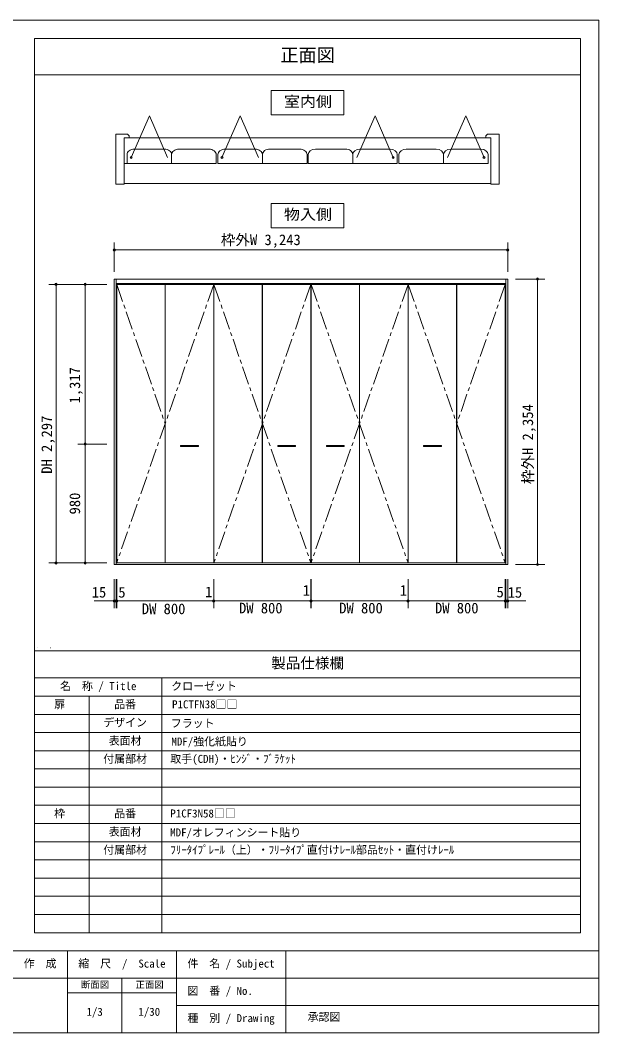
# Model space of a CAD drawing. Units: millimetres on the paper, enlarged 5 times, with parts at other scales. Extents: x -977 to 998, y -673 to 718.
# Drawn here: x 203 to 998, y -673 to 718 of the extents above; entities that cross this region are included whole.
import ezdxf
from ezdxf.enums import TextEntityAlignment as Align

# ---------------------------------------------------------------- set-up
doc = ezdxf.new("R2010")
doc.units = ezdxf.units.MM
doc.header["$LTSCALE"] = 5
doc.header["$PDMODE"] = 32
doc.header["$PDSIZE"] = 3
doc.linetypes.add('CHAIN1', pattern=[8, 5, -1, 1, -1])
doc.layers.add('0-0_0', color=7, linetype='Continuous', lineweight=18)
doc.layers.add('1-0_H-SYM', color=7, linetype='Continuous', lineweight=18)
doc.styles.add('ＭＳ ゴシック', font='')
doc.styles.get('ＭＳ ゴシック').set_extended_font_data('MS Gothic')

msp = doc.modelspace()

# ---------------------------------------------------------------- linework, layer by layer
at = {"layer": '0-0_0'}
for p, q in [((997.812, 718.383), (997.812, -672.867)), ((222.812, 693.383), (222.812, -535.367)), ((222.812, 693.383), (972.812, 693.383)), ((972.812, 693.383), (972.812, -535.367)), ((222.812, 643.383), (972.812, 643.383)), ((222.812, -147.867), (972.812, -147.867)), ((222.812, -185.367), (972.812, -185.367)), ((397.812, -185.367), (397.812, -535.367)), ((222.812, -210.367), (972.812, -210.367)), ((297.812, -210.367), (297.812, -535.367)), ((222.812, -235.367), (972.812, -235.367)), ((222.812, -260.367), (972.812, -260.367)), ((222.812, -285.367), (972.812, -285.367)), ((222.812, -310.367), (972.812, -310.367)), ((222.812, -335.367), (972.812, -335.367)), ((222.812, -360.367), (972.812, -360.367)), ((222.812, -385.367), (972.812, -385.367)), ((222.812, -410.367), (972.812, -410.367)), ((222.812, -435.367), (972.812, -435.367)), ((222.812, -460.367), (972.812, -460.367)), ((222.812, -485.367), (972.812, -485.367)), ((222.812, -510.367), (972.812, -510.367)), ((972.812, -535.367), (222.812, -535.367)), ((222.812, -535.367), (972.812, -535.367)), ((-977.188, -560.367), (997.812, -560.367)), ((267.812, -560.367), (267.812, -672.867)), ((417.812, -672.867), (417.812, -560.367)), ((567.812, -672.867), (567.812, -560.367)), ((997.812, -597.867), (-577.188, -597.867)), ((342.812, -597.867), (342.812, -672.867)), ((267.812, -617.867), (417.812, -617.867)), ((997.812, -635.367), (417.812, -635.367)), ((997.812, -672.867), (-977.188, -672.867))]:
    msp.add_line(p, q, dxfattribs=at)
msp.add_lwpolyline([(-977.188, -672.867), (-977.188, 718.383), (997.812, 718.383)], dxfattribs=at)
at = {"layer": '1-0_H-SYM', "color": 4, "lineweight": 9}
for p, q in [((355.444, 529.863), (380.425, 586.993)), ((405.405, 529.863), (380.425, 586.993)), ((480.213, 529.863), (505.193, 586.993)), ((530.173, 529.863), (505.193, 586.993)), ((665.451, 529.863), (690.432, 586.993)), ((715.412, 529.863), (690.432, 586.993)), ((790.22, 529.863), (815.2, 586.993)), ((840.181, 529.863), (815.2, 586.993)), ((332.207, 412.828), (332.207, 372.828)), ((872.707, 412.828), (872.707, 372.828)), ((331.874, 402.828), (872.874, 402.828)), ((923.639, 362.828), (883.639, 362.828)), ((913.639, -29.505), (913.639, 362.828)), ((242.207, 355.495), (322.207, 355.495)), ((252.207, 355.495), (252.207, -27.338)), ((292.207, -27.338), (292.207, 355.495)), ((282.207, 135.995), (322.207, 135.995)), ((242.207, -27.338), (322.207, -27.338)), ((923.639, -29.505), (883.639, -29.505)), ((332.207, -89.505), (332.207, -49.505)), ((334.707, -89.505), (334.707, -49.505)), ((335.541, -89.505), (335.541, -49.505)), ((468.874, -89.505), (468.874, -49.505)), ((469.041, -89.505), (469.041, -49.505)), ((602.374, -89.505), (602.374, -49.505)), ((602.541, -89.505), (602.541, -49.505)), ((735.874, -89.505), (735.874, -49.505)), ((736.041, -89.505), (736.041, -49.505)), ((869.374, -89.505), (869.374, -49.505)), ((870.207, -89.505), (870.207, -49.505)), ((872.707, -89.505), (872.707, -49.505)), ((304.541, -79.505), (897.763, -79.505))]:
    msp.add_line(p, q, dxfattribs=at)
at = {"layer": '1-0_H-SYM'}
for p, q in [((334.498, 493.128), (334.498, 562.018)), ((350.572, 562.018), (334.498, 562.018)), ((849.645, 556.66), (345.979, 556.66)), ((345.979, 493.128), (345.979, 556.66)), ((845.053, 562.018), (861.127, 562.018)), ((849.645, 493.128), (849.645, 556.66)), ((861.127, 493.128), (861.127, 562.018)), ((349.807, 533.696), (349.807, 521.449)), ((401.092, 541.351), (359.757, 541.351)), ((411.043, 521.449), (411.043, 533.696)), ((462.328, 541.351), (420.993, 541.351)), ((472.279, 521.449), (472.279, 533.696)), ((474.575, 533.696), (474.575, 521.449)), ((525.86, 541.351), (484.526, 541.351)), ((535.811, 533.696), (535.811, 521.449)), ((587.096, 541.351), (546.118, 541.351)), ((597.047, 521.449), (597.047, 533.696)), ((598.578, 521.449), (598.578, 533.696)), ((608.529, 541.351), (649.507, 541.351)), ((659.814, 533.696), (659.814, 521.449)), ((669.765, 541.351), (711.099, 541.351)), ((721.05, 533.696), (721.05, 521.449)), ((723.346, 521.449), (723.346, 533.696)), ((733.297, 541.351), (774.631, 541.351)), ((784.582, 521.449), (784.582, 533.696)), ((794.533, 541.351), (835.867, 541.351)), ((345.979, 521.449), (472.279, 521.449)), ((474.575, 521.449), (597.047, 521.449)), ((721.05, 521.449), (598.578, 521.449)), ((345.979, 493.128), (334.498, 493.128)), ((345.979, 493.893), (849.645, 493.893)), ((849.645, 493.128), (861.127, 493.128)), ((332.207, 362.828), (332.207, -29.505)), ((334.707, -29.505), (334.707, 362.828)), ((870.207, -29.505), (870.207, 362.828)), ((872.707, 362.828), (872.707, -29.505)), ((334.707, 356.828), (870.207, 356.828)), ((468.874, 355.495), (335.541, 355.495)), ((335.541, -27.338), (335.541, 355.495)), ((402.124, -27.338), (402.124, 355.495)), ((402.291, 355.495), (402.291, -27.338)), ((468.874, 355.495), (468.874, -27.338)), ((469.041, 355.495), (535.624, 355.495)), ((469.041, 355.495), (469.041, -27.338)), ((535.624, 355.495), (535.624, -27.338)), ((535.791, 355.495), (602.374, 355.495)), ((535.791, -27.338), (535.791, 355.495)), ((602.374, -27.338), (602.374, 355.495)), ((669.124, 355.495), (602.541, 355.495)), ((602.541, -27.338), (602.541, 355.495)), ((669.124, -27.338), (669.124, 355.495)), ((735.874, 355.495), (669.291, 355.495)), ((669.291, 355.495), (669.291, -27.338)), ((735.874, 355.495), (735.874, -27.338)), ((736.041, 355.495), (869.374, 355.495)), ((736.041, 355.495), (736.041, -27.338)), ((802.624, 355.495), (802.624, -27.338)), ((802.791, -27.338), (802.791, 355.495)), ((869.374, -27.338), (869.374, 355.495)), ((335.541, -27.338), (402.124, -27.338)), ((402.291, -27.338), (468.874, -27.338)), ((535.624, -27.338), (469.041, -27.338)), ((602.374, -27.338), (535.791, -27.338)), ((602.541, -27.338), (669.124, -27.338)), ((669.291, -27.338), (735.874, -27.338)), ((802.624, -27.338), (736.041, -27.338)), ((869.374, -27.338), (802.791, -27.338))]:
    msp.add_line(p, q, dxfattribs=at)
at = {"layer": '1-0_H-SYM', "lineweight": 20}
for p, q in [((332.207, 362.828), (872.707, 362.828)), ((423.332, 132.87), (423.332, 133.787)), ((423.582, 134.037), (447.582, 134.037)), ((423.582, 132.62), (447.582, 132.62)), ((447.832, 132.87), (447.832, 133.787)), ((556.832, 132.87), (556.832, 133.787)), ((557.082, 134.037), (581.082, 134.037)), ((557.082, 132.62), (581.082, 132.62)), ((581.332, 132.87), (581.332, 133.787)), ((623.582, 132.87), (623.582, 133.787)), ((647.832, 134.037), (623.832, 134.037)), ((647.832, 132.62), (623.832, 132.62)), ((648.082, 132.87), (648.082, 133.787)), ((757.082, 132.87), (757.082, 133.787)), ((757.332, 134.037), (781.332, 134.037)), ((757.332, 132.62), (781.332, 132.62)), ((781.582, 132.87), (781.582, 133.787)), ((332.207, -29.505), (872.707, -29.505)), ((226.459, -143.921), (226.542, -143.921)), ((244.392, -143.921), (244.476, -143.921))]:
    msp.add_line(p, q, dxfattribs=at)
at = {"layer": '1-0_H-SYM', "color": 4, "linetype": 'CHAIN1', "lineweight": 9}
for p, q in [((468.874, 355.495), (335.541, -27.338)), ((335.541, 355.495), (402.207, 163.839)), ((469.041, 355.495), (602.374, -27.338)), ((602.374, 355.495), (469.041, -27.338)), ((602.541, 355.495), (735.874, -27.338)), ((735.874, 355.495), (602.541, -27.338)), ((736.041, 355.495), (869.374, -27.338)), ((869.374, 355.495), (802.707, 163.839))]:
    msp.add_line(p, q, dxfattribs=at)
at = {"layer": '1-0_H-SYM'}
for points in [[(547.812, 588.313), (647.812, 588.313), (647.812, 621.646), (547.812, 621.646)], [(547.812, 433.159), (647.812, 433.159), (647.812, 466.492), (547.812, 466.492)]]:
    msp.add_lwpolyline(points, close=True, dxfattribs=at)
for points in [[(350.572, 562.018), (352.868, 559.722), (352.868, 556.66)], [(845.053, 562.018), (842.756, 559.722), (842.756, 556.66)], [(845.818, 533.696), (845.818, 521.449), (723.346, 521.449)]]:
    msp.add_lwpolyline(points, dxfattribs=at)
at = {"layer": '1-0_H-SYM', "lineweight": 20}
for centre, start, end in [((423.582, 133.787), 90, 180), ((423.582, 132.87), 180, 270), ((447.582, 133.787), 0, 90), ((447.582, 132.87), 270, 0), ((557.082, 133.787), 90, 180), ((557.082, 132.87), 180, 270), ((581.082, 133.787), 0, 90), ((581.082, 132.87), 270, 0), ((623.832, 133.787), 90, 180), ((623.832, 132.87), 180, 270), ((647.832, 133.787), 0, 90), ((647.832, 132.87), 270, 0), ((757.332, 133.787), 90, 180), ((757.332, 132.87), 180, 270), ((781.332, 133.787), 0, 90), ((781.332, 132.87), 270, 0)]:
    msp.add_arc(centre, 0.25, start, end, dxfattribs=at)
at = {"layer": '1-0_H-SYM'}
for centre, major_axis, start_param, end_param in [((359.757, 533.696), (-9.951, 0), 4.71238898, 6.28318531), ((401.092, 533.696), (-9.951, 0), 3.14159265, 4.71238898), ((420.993, 533.696), (-9.951, 0), 4.71238898, 6.28318531), ((462.328, 533.696), (-9.951, 0), 3.14159265, 4.71238898), ((484.526, 533.696), (-9.951, 0), 4.71238898, 6.28318531), ((525.86, 533.696), (-9.951, 0), 3.14159265, 4.71238898), ((545.762, 533.696), (-9.951, 0), 4.67659796, 6.28318531), ((587.096, 533.696), (-9.951, 0), 3.14159265, 4.71238898), ((608.529, 533.696), (9.951, 0), 1.57079633, 3.14159265), ((649.863, 533.696), (9.951, 0), 6.28318531, 7.88977266), ((669.765, 533.696), (9.951, 0), 1.57079633, 3.14159265), ((711.099, 533.696), (9.951, 0), 6.28318531, 7.85398163), ((733.297, 533.696), (9.951, 0), 1.57079633, 3.14159265), ((774.631, 533.696), (9.951, 0), 6.28318531, 7.85398163), ((794.533, 533.696), (9.951, 0), 1.57079633, 3.14159265), ((835.867, 533.696), (9.951, 0), 6.28318531, 7.85398163)]:
    msp.add_ellipse(centre, major_axis=major_axis, ratio=0.769231, start_param=start_param, end_param=end_param, dxfattribs=at)
for p in [(355.444, 529.863), (480.213, 529.863), (715.412, 529.863), (840.181, 529.863)]:
    msp.add_point(p, dxfattribs=at)
at = {"layer": '1-0_H-SYM', "color": 4}
for p in [(332.207, 402.828), (872.707, 402.828), (913.639, 362.828), (252.207, 355.495), (292.207, 355.495), (292.207, 135.995), (252.207, -27.338), (292.207, -27.338), (913.639, -29.505), (332.207, -79.505), (334.707, -79.505), (335.541, -79.505), (468.874, -79.505), (469.041, -79.505), (602.374, -79.505), (602.541, -79.505), (735.874, -79.505), (736.041, -79.505), (869.374, -79.505), (870.207, -79.505), (872.707, -79.505)]:
    msp.add_point(p, dxfattribs=at)

# ---------------------------------------------------------------- texts
at = {"layer": '0-0_0', "style": 'ＭＳ ゴシック'}
for s, height, p in [('正面図', 18.33, (560.312, 655.883)), ('製品仕様欄', 14.66, (547.812, -176.617)), ('名\u3000称 / Title', 11, (257.812, -205.367)), ('クローゼット', 11, (410.532, -205.367)), ('扉', 11, (249.687, -230.367)), ('品番', 11, (332.187, -230.367)), ('P1CTFN38□□', 11, (411.61, -230.367)), ('デザイン', 11, (317.187, -255.367)), ('フラット', 11, (409.886, -256.442)), ('表面材', 11, (324.687, -280.367)), ('MDF/強化紙貼り', 11, (410.748, -281.492)), ('付属部材', 11, (317.187, -305.367)), ('取手(CDH)・ﾋﾝｼﾞ・ﾌﾞﾗｹｯﾄ', 11, (409.276, -305.367)), ('枠', 11, (249.687, -380.367)), ('品番', 11, (332.187, -380.367)), ('P1CF3N58□□', 11, (409.276, -380.367)), ('表面材', 11, (324.687, -405.367)), ('MDF/オレフィンシート貼り', 11, (409.024, -406.492)), ('付属部材', 11, (317.187, -430.367)), ('ﾌﾘｰﾀｲﾌﾟﾚｰﾙ（上）・ﾌﾘｰﾀｲﾌﾟ直付けﾚｰﾙ部品ｾｯﾄ・直付けﾚｰﾙ', 11, (409.276, -430.367)), ('作\u3000成', 11, (207.812, -586.617)), ('縮\u3000尺\u3000/\u3000Scale', 11, (282.812, -586.617)), ('件\u3000名 / Subject', 11, (432.812, -586.617)), ('断面図', 9.164, (286.562, -614.117)), ('正面図', 9.164, (361.562, -614.117)), ('図\u3000番 / No.', 11, (432.733, -624.117)), ('1/3', 11, (294.062, -652.867)), ('1/30', 11, (365.312, -652.867)), ('種\u3000別 / Drawing', 11, (432.812, -661.617)), ('承認図', 11, (597.898, -659.832))]:
    msp.add_text(s, height=height, dxfattribs=at).set_placement(p, align=Align.BOTTOM_LEFT)
at = {"layer": '1-0_H-SYM', "style": 'ＭＳ ゴシック', "width": 1.1}
for s, p in [('室内側', (565.312, 594.979)), ('物入側', (565.312, 439.826))]:
    msp.add_text(s, height=14.66, dxfattribs=at).set_placement(p, align=Align.BOTTOM_LEFT)
at = {"layer": '1-0_H-SYM', "style": 'ＭＳ ゴシック'}
for s, p in [('枠外W 3,243', (478.624, 405.025)), ('15', (301.261, -79.227)), ('5', (337.756, -79.324)), ('1', (456.979, -78.792)), ('1', (591.116, -76.658)), ('1', (724.616, -76.658)), ('5', (857.426, -79.015)), ('15', (872.668, -79.434)), ('DW 800', (370.124, -102.103)), ('DW 800', (503.624, -101.005)), ('DW 800', (641.291, -101.005)), ('DW 800', (772.854, -101.005))]:
    msp.add_text(s, height=14.66, dxfattribs=at).set_placement(p, align=Align.BOTTOM_LEFT)
for s, p in [('1,317', (289.707, 191.912)), ('枠外H 2,354', (912, 80.995)), ('DH 2,297', (251.187, 95.245)), ('980', (289.707, 39.328))]:
    msp.add_text(s, height=14.66, rotation=90, dxfattribs=at).set_placement(p, align=Align.BOTTOM_LEFT)

doc.saveas('drawing.dxf')
